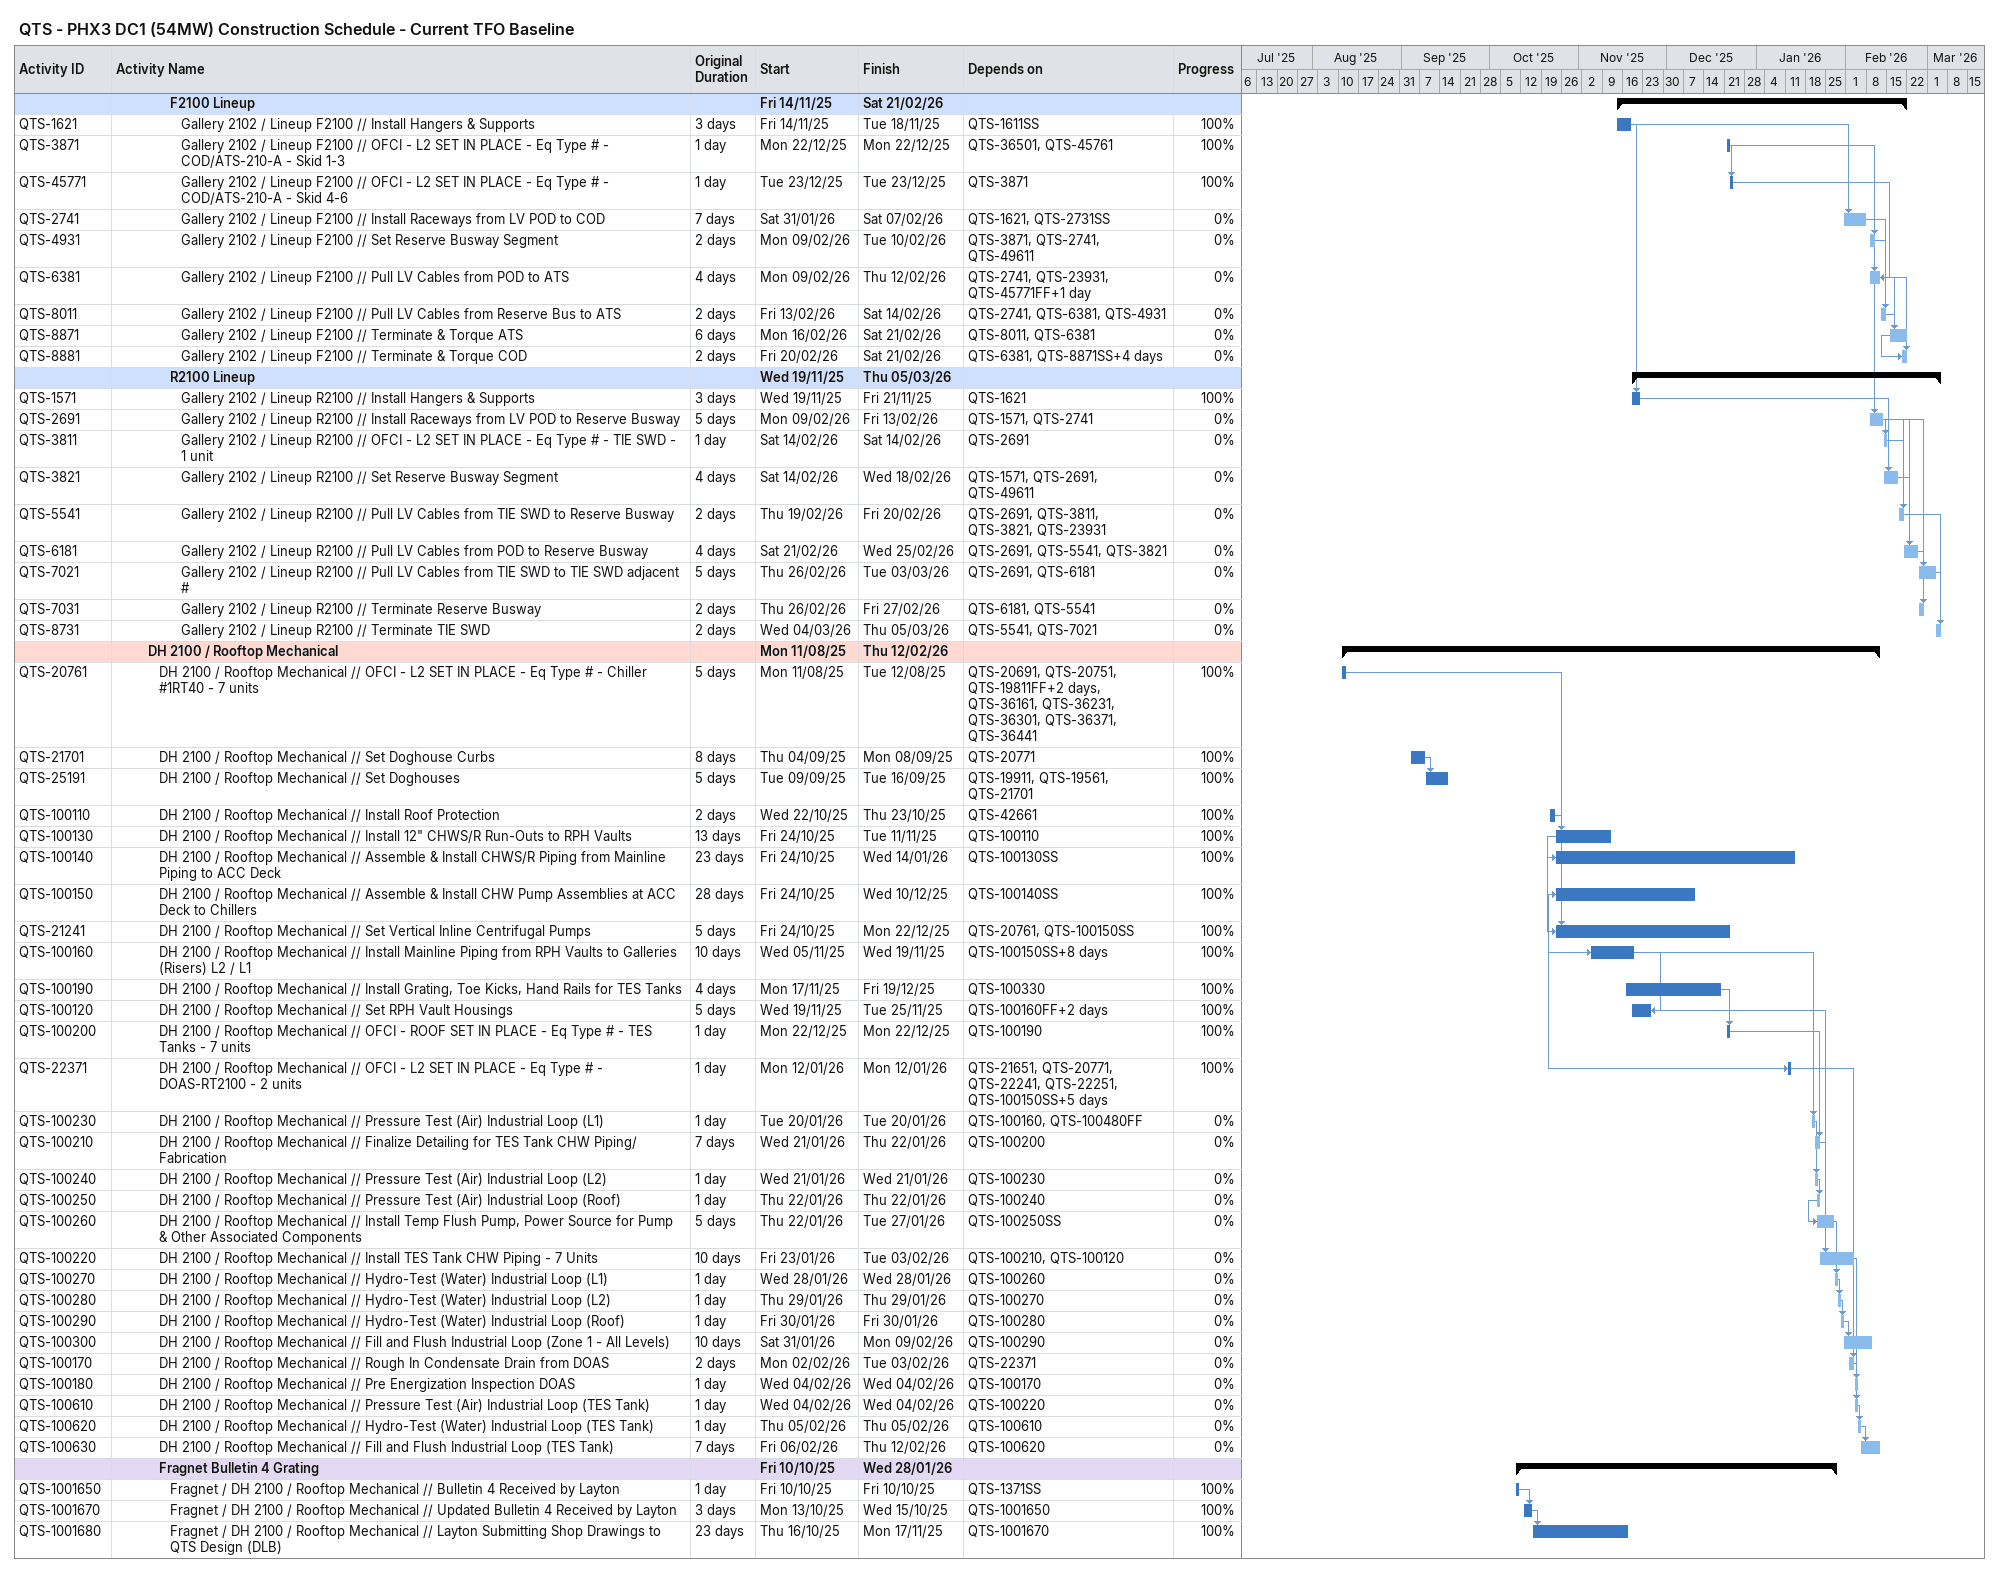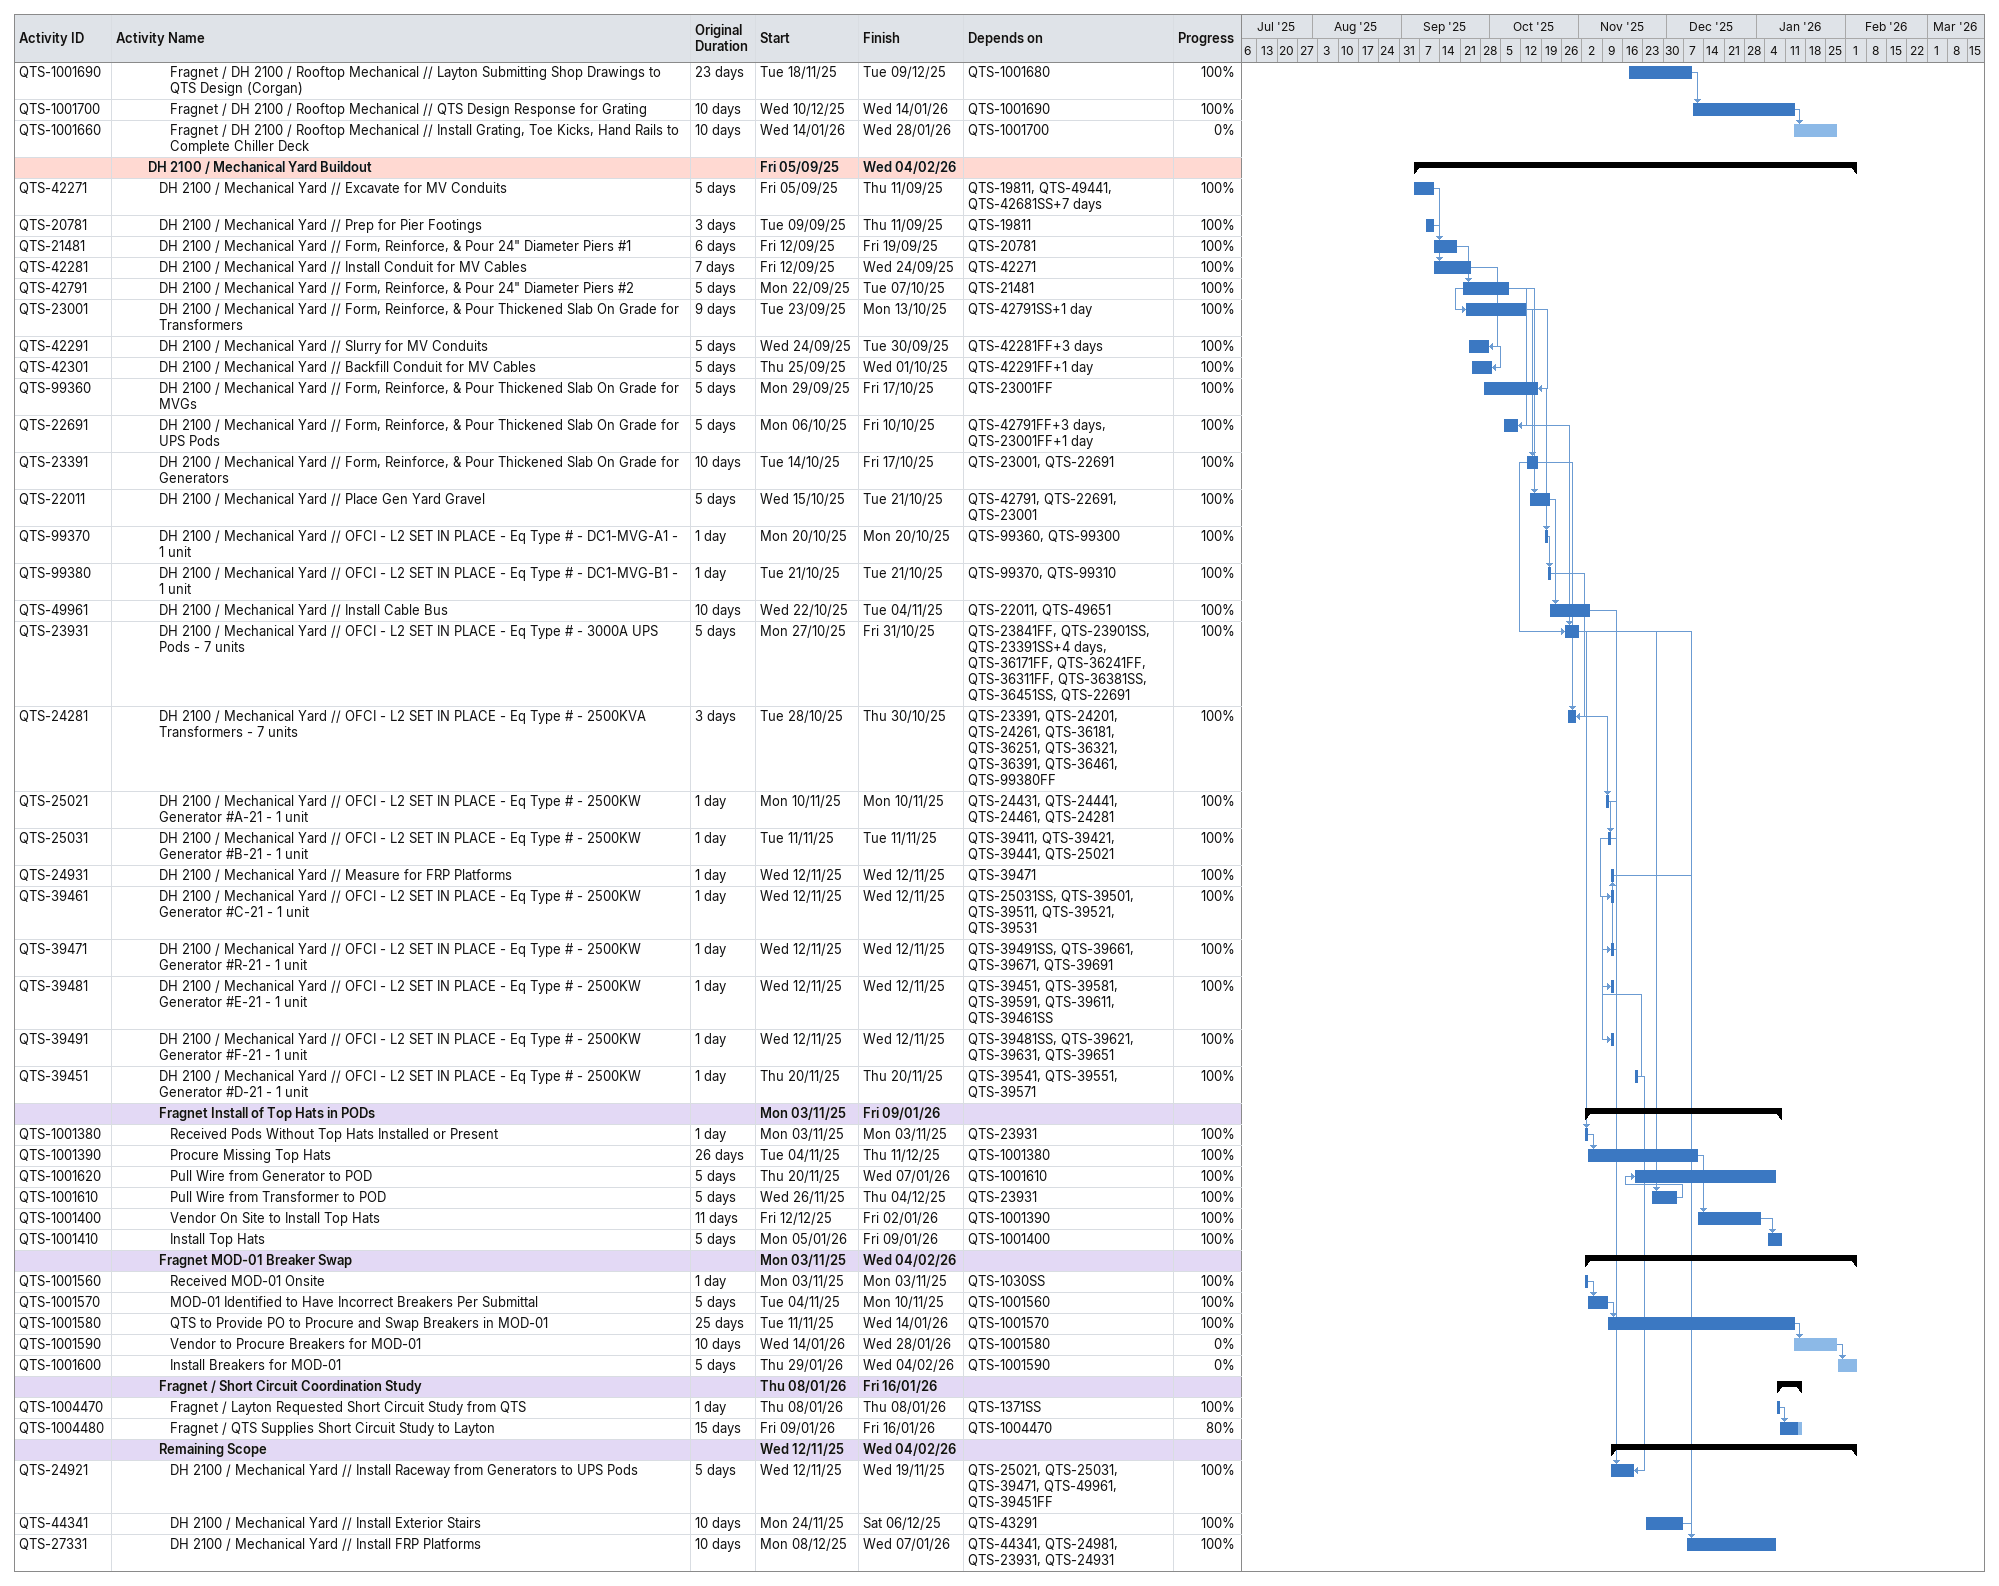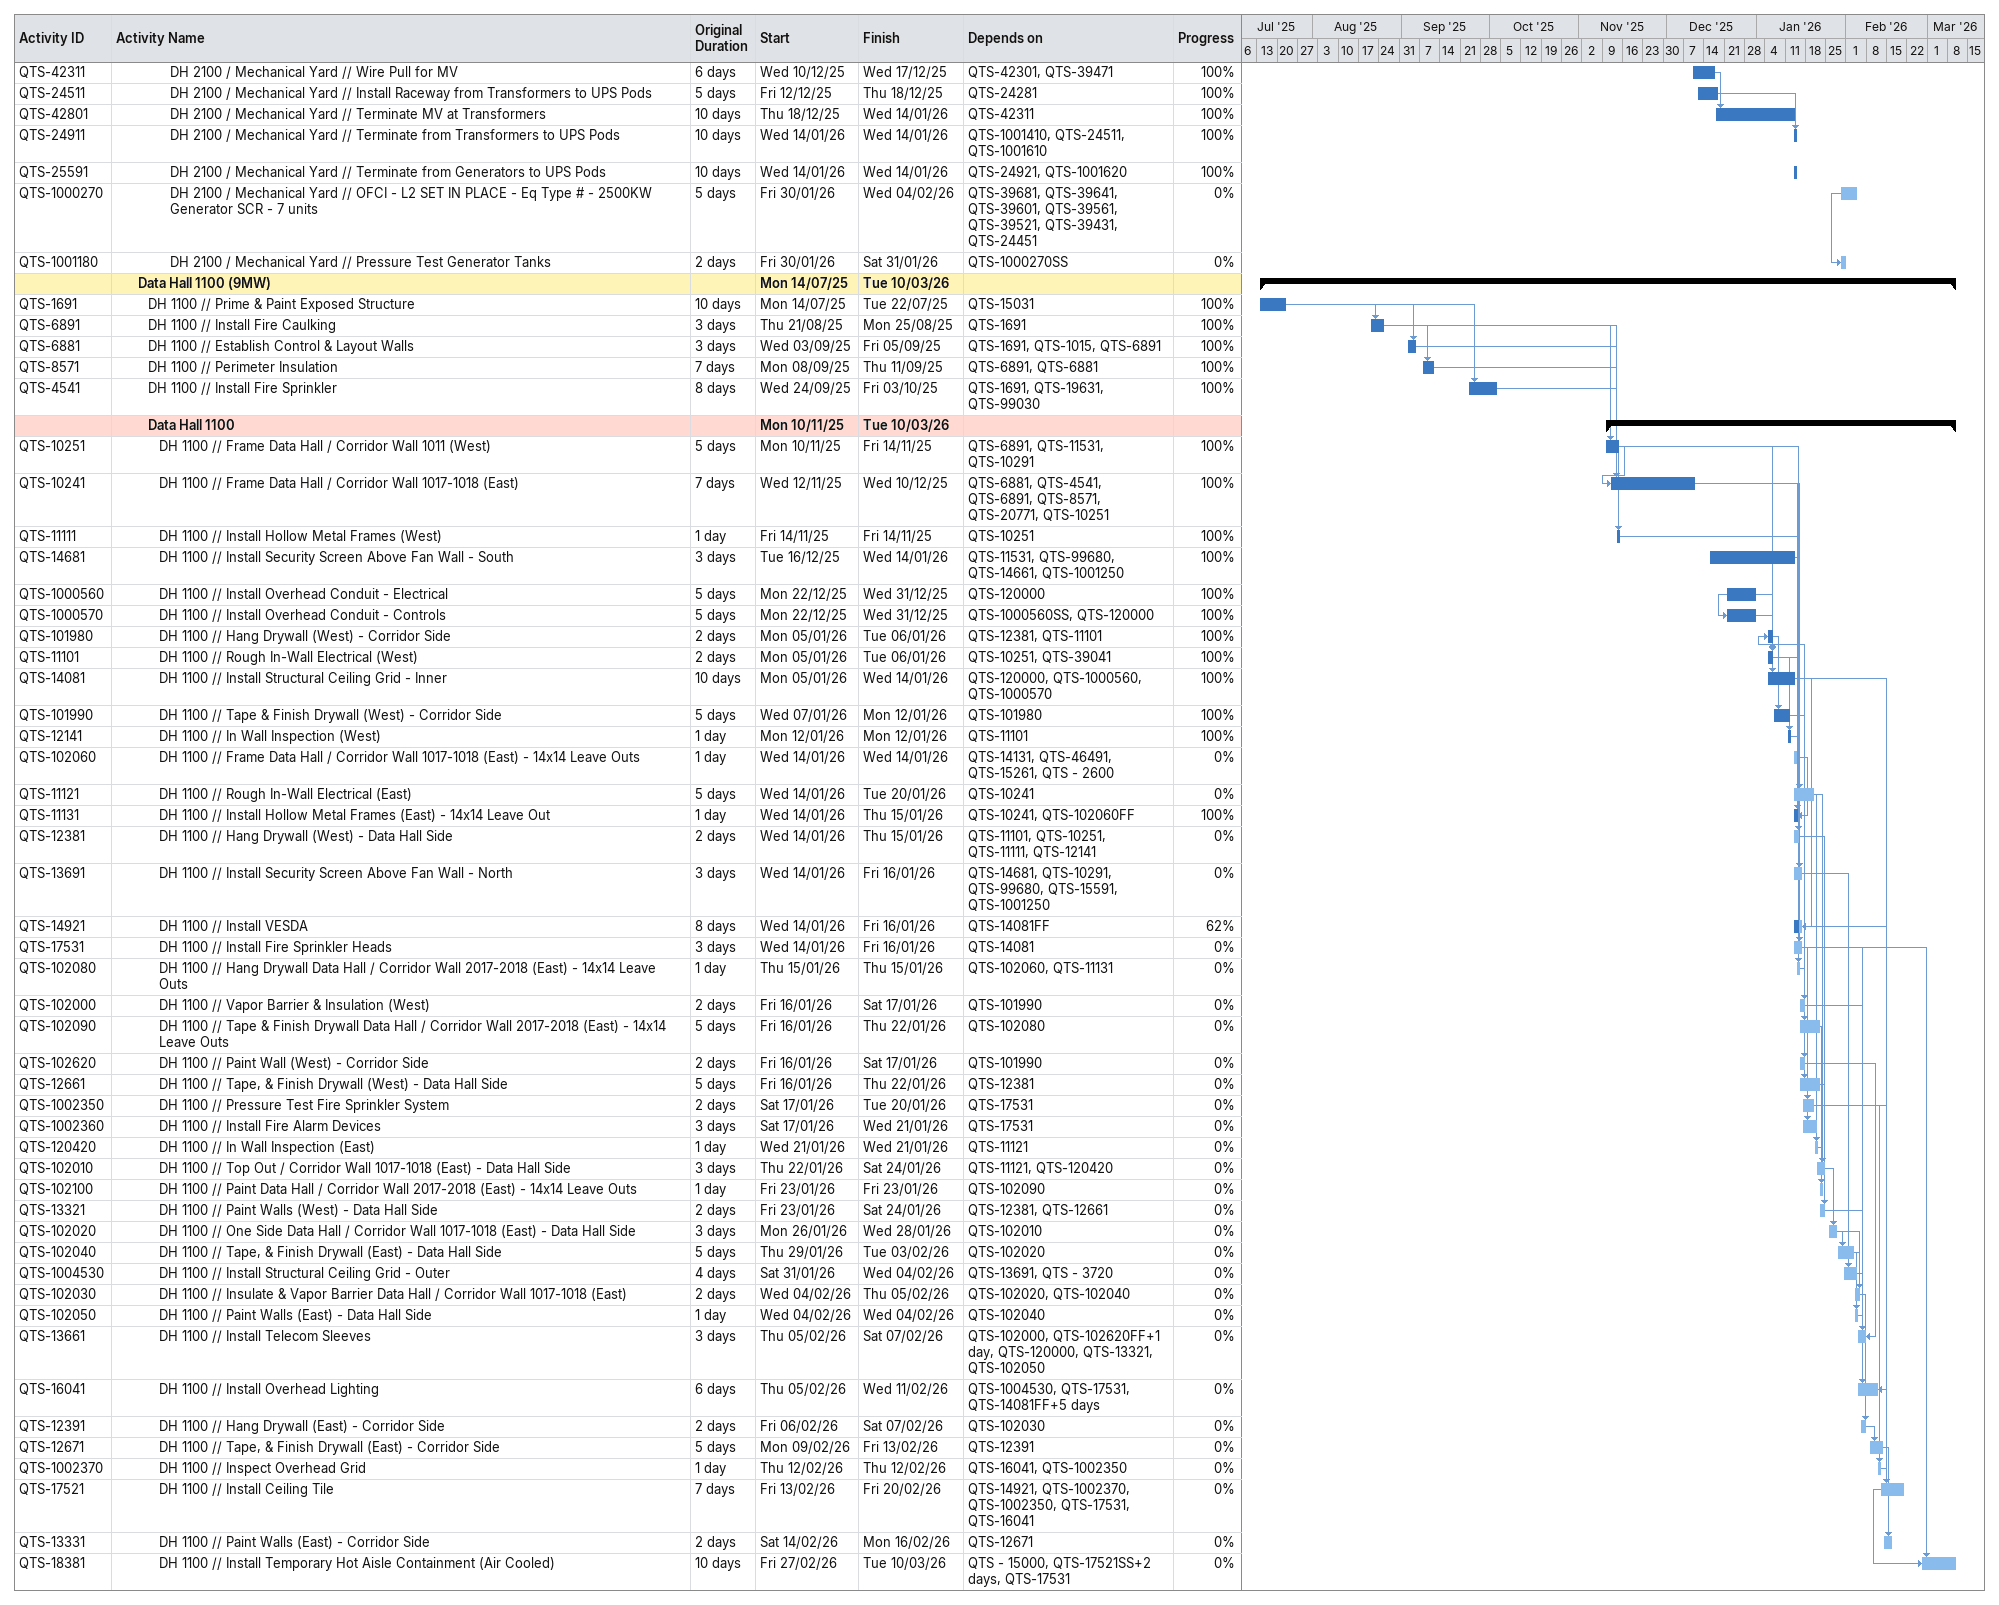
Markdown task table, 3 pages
QTS - PHX3 DC1 (54MW) Construction Schedule - Current TFO Baseline

| ID | Level | Task | Original duration | Start | Finish | Predecessors | % complete |
|---|---|---|---|---|---|---|---|
|  | 6 | **F2100 Lineup** |  | 2025-11-14 | 2026-02-21 |  |  |
| QTS-1621 | 7 | Gallery 2102 / Lineup F2100 // Install Hangers & Supports | 3d | 2025-11-14 | 2025-11-18 | QTS-1611SS | 100 |
| QTS-3871 | 7 | Gallery 2102 / Lineup F2100 // OFCI - L2 SET IN PLACE - Eq Type # - COD/ATS-210-A - Skid 1-3 | 1d | 2025-12-22 | 2025-12-22 | QTS-36501, QTS-45761 | 100 |
| QTS-45771 | 7 | Gallery 2102 / Lineup F2100 // OFCI - L2 SET IN PLACE - Eq Type # - COD/ATS-210-A - Skid 4-6 | 1d | 2025-12-23 | 2025-12-23 | QTS-3871 | 100 |
| QTS-2741 | 7 | Gallery 2102 / Lineup F2100 // Install Raceways from LV POD to COD | 7d | 2026-01-31 | 2026-02-07 | QTS-1621, QTS-2731SS | 0 |
| QTS-4931 | 7 | Gallery 2102 / Lineup F2100 // Set Reserve Busway Segment | 2d | 2026-02-09 | 2026-02-10 | QTS-3871, QTS-2741, QTS-49611 | 0 |
| QTS-6381 | 7 | Gallery 2102 / Lineup F2100 // Pull LV Cables from POD to ATS | 4d | 2026-02-09 | 2026-02-12 | QTS-2741, QTS-23931, QTS-45771FF+1d | 0 |
| QTS-8011 | 7 | Gallery 2102 / Lineup F2100 // Pull LV Cables from Reserve Bus to ATS | 2d | 2026-02-13 | 2026-02-14 | QTS-2741, QTS-6381, QTS-4931 | 0 |
| QTS-8871 | 7 | Gallery 2102 / Lineup F2100 // Terminate & Torque ATS | 6d | 2026-02-16 | 2026-02-21 | QTS-8011, QTS-6381 | 0 |
| QTS-8881 | 7 | Gallery 2102 / Lineup F2100 // Terminate & Torque COD | 2d | 2026-02-20 | 2026-02-21 | QTS-6381, QTS-8871SS+4d | 0 |
|  | 6 | **R2100 Lineup** |  | 2025-11-19 | 2026-03-05 |  |  |
| QTS-1571 | 7 | Gallery 2102 / Lineup R2100 // Install Hangers & Supports | 3d | 2025-11-19 | 2025-11-21 | QTS-1621 | 100 |
| QTS-2691 | 7 | Gallery 2102 / Lineup R2100 // Install Raceways from LV POD to Reserve Busway | 5d | 2026-02-09 | 2026-02-13 | QTS-1571, QTS-2741 | 0 |
| QTS-3811 | 7 | Gallery 2102 / Lineup R2100 // OFCI - L2 SET IN PLACE - Eq Type # - TIE SWD - 1 unit | 1d | 2026-02-14 | 2026-02-14 | QTS-2691 | 0 |
| QTS-3821 | 7 | Gallery 2102 / Lineup R2100 // Set Reserve Busway Segment | 4d | 2026-02-14 | 2026-02-18 | QTS-1571, QTS-2691, QTS-49611 | 0 |
| QTS-5541 | 7 | Gallery 2102 / Lineup R2100 // Pull LV Cables from TIE SWD to Reserve Busway | 2d | 2026-02-19 | 2026-02-20 | QTS-2691, QTS-3811, QTS-3821, QTS-23931 | 0 |
| QTS-6181 | 7 | Gallery 2102 / Lineup R2100 // Pull LV Cables from POD to Reserve Busway | 4d | 2026-02-21 | 2026-02-25 | QTS-2691, QTS-5541, QTS-3821 | 0 |
| QTS-7021 | 7 | Gallery 2102 / Lineup R2100 // Pull LV Cables from TIE SWD to TIE SWD adjacent # | 5d | 2026-02-26 | 2026-03-03 | QTS-2691, QTS-6181 | 0 |
| QTS-7031 | 7 | Gallery 2102 / Lineup R2100 // Terminate Reserve Busway | 2d | 2026-02-26 | 2026-02-27 | QTS-6181, QTS-5541 | 0 |
| QTS-8731 | 7 | Gallery 2102 / Lineup R2100 // Terminate TIE SWD | 2d | 2026-03-04 | 2026-03-05 | QTS-5541, QTS-7021 | 0 |
|  | 4 | **DH 2100 / Rooftop Mechanical** |  | 2025-08-11 | 2026-02-12 |  |  |
| QTS-20761 | 5 | DH 2100 / Rooftop Mechanical // OFCI - L2 SET IN PLACE - Eq Type # - Chiller #1RT40 - 7 units | 5d | 2025-08-11 | 2025-08-12 | QTS-20691, QTS-20751, QTS-19811FF+2d, QTS-36161, QTS-36231, QTS-36301, QTS-36371, QTS-36441 | 100 |
| QTS-21701 | 5 | DH 2100 / Rooftop Mechanical // Set Doghouse Curbs | 8d | 2025-09-04 | 2025-09-08 | QTS-20771 | 100 |
| QTS-25191 | 5 | DH 2100 / Rooftop Mechanical // Set Doghouses | 5d | 2025-09-09 | 2025-09-16 | QTS-19911, QTS-19561, QTS-21701 | 100 |
| QTS-100110 | 5 | DH 2100 / Rooftop Mechanical // Install Roof Protection | 2d | 2025-10-22 | 2025-10-23 | QTS-42661 | 100 |
| QTS-100130 | 5 | DH 2100 / Rooftop Mechanical // Install 12" CHWS/R Run-Outs to RPH Vaults | 13d | 2025-10-24 | 2025-11-11 | QTS-100110 | 100 |
| QTS-100140 | 5 | DH 2100 / Rooftop Mechanical // Assemble & Install CHWS/R Piping from Mainline Piping to ACC Deck | 23d | 2025-10-24 | 2026-01-14 | QTS-100130SS | 100 |
| QTS-100150 | 5 | DH 2100 / Rooftop Mechanical // Assemble & Install CHW Pump Assemblies at ACC Deck to Chillers | 28d | 2025-10-24 | 2025-12-10 | QTS-100140SS | 100 |
| QTS-21241 | 5 | DH 2100 / Rooftop Mechanical // Set Vertical Inline Centrifugal Pumps | 5d | 2025-10-24 | 2025-12-22 | QTS-20761, QTS-100150SS | 100 |
| QTS-100160 | 5 | DH 2100 / Rooftop Mechanical // Install Mainline Piping from RPH Vaults to Galleries (Risers) L2 / L1 | 10d | 2025-11-05 | 2025-11-19 | QTS-100150SS+8d | 100 |
| QTS-100190 | 5 | DH 2100 / Rooftop Mechanical // Install Grating, Toe Kicks, Hand Rails for TES Tanks | 4d | 2025-11-17 | 2025-12-19 | QTS-100330 | 100 |
| QTS-100120 | 5 | DH 2100 / Rooftop Mechanical // Set RPH Vault Housings | 5d | 2025-11-19 | 2025-11-25 | QTS-100160FF+2d | 100 |
| QTS-100200 | 5 | DH 2100 / Rooftop Mechanical // OFCI - ROOF SET IN PLACE - Eq Type # - TES Tanks - 7 units | 1d | 2025-12-22 | 2025-12-22 | QTS-100190 | 100 |
| QTS-22371 | 5 | DH 2100 / Rooftop Mechanical // OFCI - L2 SET IN PLACE - Eq Type # - DOAS-RT2100 - 2 units | 1d | 2026-01-12 | 2026-01-12 | QTS-21651, QTS-20771, QTS-22241, QTS-22251, QTS-100150SS+5d | 100 |
| QTS-100230 | 5 | DH 2100 / Rooftop Mechanical // Pressure Test (Air) Industrial Loop (L1) | 1d | 2026-01-20 | 2026-01-20 | QTS-100160, QTS-100480FF | 0 |
| QTS-100210 | 5 | DH 2100 / Rooftop Mechanical // Finalize Detailing for TES Tank CHW Piping/ Fabrication | 7d | 2026-01-21 | 2026-01-22 | QTS-100200 | 0 |
| QTS-100240 | 5 | DH 2100 / Rooftop Mechanical // Pressure Test (Air) Industrial Loop (L2) | 1d | 2026-01-21 | 2026-01-21 | QTS-100230 | 0 |
| QTS-100250 | 5 | DH 2100 / Rooftop Mechanical // Pressure Test (Air) Industrial Loop (Roof) | 1d | 2026-01-22 | 2026-01-22 | QTS-100240 | 0 |
| QTS-100260 | 5 | DH 2100 / Rooftop Mechanical // Install Temp Flush Pump, Power Source for Pump & Other Associated Components | 5d | 2026-01-22 | 2026-01-27 | QTS-100250SS | 0 |
| QTS-100220 | 5 | DH 2100 / Rooftop Mechanical // Install TES Tank CHW Piping - 7 Units | 10d | 2026-01-23 | 2026-02-03 | QTS-100210, QTS-100120 | 0 |
| QTS-100270 | 5 | DH 2100 / Rooftop Mechanical // Hydro-Test (Water) Industrial Loop (L1) | 1d | 2026-01-28 | 2026-01-28 | QTS-100260 | 0 |
| QTS-100280 | 5 | DH 2100 / Rooftop Mechanical // Hydro-Test (Water) Industrial Loop (L2) | 1d | 2026-01-29 | 2026-01-29 | QTS-100270 | 0 |
| QTS-100290 | 5 | DH 2100 / Rooftop Mechanical // Hydro-Test (Water) Industrial Loop (Roof) | 1d | 2026-01-30 | 2026-01-30 | QTS-100280 | 0 |
| QTS-100300 | 5 | DH 2100 / Rooftop Mechanical // Fill and Flush Industrial Loop (Zone 1 - All Levels) | 10d | 2026-01-31 | 2026-02-09 | QTS-100290 | 0 |
| QTS-100170 | 5 | DH 2100 / Rooftop Mechanical // Rough In Condensate Drain from DOAS | 2d | 2026-02-02 | 2026-02-03 | QTS-22371 | 0 |
| QTS-100180 | 5 | DH 2100 / Rooftop Mechanical // Pre Energization Inspection DOAS | 1d | 2026-02-04 | 2026-02-04 | QTS-100170 | 0 |
| QTS-100610 | 5 | DH 2100 / Rooftop Mechanical // Pressure Test (Air) Industrial Loop (TES Tank) | 1d | 2026-02-04 | 2026-02-04 | QTS-100220 | 0 |
| QTS-100620 | 5 | DH 2100 / Rooftop Mechanical // Hydro-Test (Water) Industrial Loop (TES Tank) | 1d | 2026-02-05 | 2026-02-05 | QTS-100610 | 0 |
| QTS-100630 | 5 | DH 2100 / Rooftop Mechanical // Fill and Flush Industrial Loop (TES Tank) | 7d | 2026-02-06 | 2026-02-12 | QTS-100620 | 0 |
|  | 5 | **Fragnet Bulletin 4 Grating** |  | 2025-10-10 | 2026-01-28 |  |  |
| QTS-1001650 | 6 | Fragnet / DH 2100 / Rooftop Mechanical // Bulletin 4 Received by Layton | 1d | 2025-10-10 | 2025-10-10 | QTS-1371SS | 100 |
| QTS-1001670 | 6 | Fragnet / DH 2100 / Rooftop Mechanical // Updated Bulletin 4 Received by Layton | 3d | 2025-10-13 | 2025-10-15 | QTS-1001650 | 100 |
| QTS-1001680 | 6 | Fragnet / DH 2100 / Rooftop Mechanical // Layton Submitting Shop Drawings to QTS Design (DLB) | 23d | 2025-10-16 | 2025-11-17 | QTS-1001670 | 100 |
| QTS-1001690 | 6 | Fragnet / DH 2100 / Rooftop Mechanical // Layton Submitting Shop Drawings to QTS Design (Corgan) | 23d | 2025-11-18 | 2025-12-09 | QTS-1001680 | 100 |
| QTS-1001700 | 6 | Fragnet / DH 2100 / Rooftop Mechanical // QTS Design Response for Grating | 10d | 2025-12-10 | 2026-01-14 | QTS-1001690 | 100 |
| QTS-1001660 | 6 | Fragnet / DH 2100 / Rooftop Mechanical // Install Grating, Toe Kicks, Hand Rails to Complete Chiller Deck | 10d | 2026-01-14 | 2026-01-28 | QTS-1001700 | 0 |
|  | 4 | **DH 2100 / Mechanical Yard Buildout** |  | 2025-09-05 | 2026-02-04 |  |  |
| QTS-42271 | 5 | DH 2100 / Mechanical Yard // Excavate for MV Conduits | 5d | 2025-09-05 | 2025-09-11 | QTS-19811, QTS-49441, QTS-42681SS+7d | 100 |
| QTS-20781 | 5 | DH 2100 / Mechanical Yard // Prep for Pier Footings | 3d | 2025-09-09 | 2025-09-11 | QTS-19811 | 100 |
| QTS-21481 | 5 | DH 2100 / Mechanical Yard // Form, Reinforce, & Pour 24" Diameter Piers #1 | 6d | 2025-09-12 | 2025-09-19 | QTS-20781 | 100 |
| QTS-42281 | 5 | DH 2100 / Mechanical Yard // Install Conduit for MV Cables | 7d | 2025-09-12 | 2025-09-24 | QTS-42271 | 100 |
| QTS-42791 | 5 | DH 2100 / Mechanical Yard // Form, Reinforce, & Pour 24" Diameter Piers #2 | 5d | 2025-09-22 | 2025-10-07 | QTS-21481 | 100 |
| QTS-23001 | 5 | DH 2100 / Mechanical Yard // Form, Reinforce, & Pour Thickened Slab On Grade for Transformers | 9d | 2025-09-23 | 2025-10-13 | QTS-42791SS+1d | 100 |
| QTS-42291 | 5 | DH 2100 / Mechanical Yard // Slurry for MV Conduits | 5d | 2025-09-24 | 2025-09-30 | QTS-42281FF+3d | 100 |
| QTS-42301 | 5 | DH 2100 / Mechanical Yard // Backfill Conduit for MV Cables | 5d | 2025-09-25 | 2025-10-01 | QTS-42291FF+1d | 100 |
| QTS-99360 | 5 | DH 2100 / Mechanical Yard // Form, Reinforce, & Pour Thickened Slab On Grade for MVGs | 5d | 2025-09-29 | 2025-10-17 | QTS-23001FF | 100 |
| QTS-22691 | 5 | DH 2100 / Mechanical Yard // Form, Reinforce, & Pour Thickened Slab On Grade for UPS Pods | 5d | 2025-10-06 | 2025-10-10 | QTS-42791FF+3d, QTS-23001FF+1d | 100 |
| QTS-23391 | 5 | DH 2100 / Mechanical Yard // Form, Reinforce, & Pour Thickened Slab On Grade for Generators | 10d | 2025-10-14 | 2025-10-17 | QTS-23001, QTS-22691 | 100 |
| QTS-22011 | 5 | DH 2100 / Mechanical Yard // Place Gen Yard Gravel | 5d | 2025-10-15 | 2025-10-21 | QTS-42791, QTS-22691, QTS-23001 | 100 |
| QTS-99370 | 5 | DH 2100 / Mechanical Yard // OFCI - L2 SET IN PLACE - Eq Type # - DC1-MVG-A1 - 1 unit | 1d | 2025-10-20 | 2025-10-20 | QTS-99360, QTS-99300 | 100 |
| QTS-99380 | 5 | DH 2100 / Mechanical Yard // OFCI - L2 SET IN PLACE - Eq Type # - DC1-MVG-B1 - 1 unit | 1d | 2025-10-21 | 2025-10-21 | QTS-99370, QTS-99310 | 100 |
| QTS-49961 | 5 | DH 2100 / Mechanical Yard // Install Cable Bus | 10d | 2025-10-22 | 2025-11-04 | QTS-22011, QTS-49651 | 100 |
| QTS-23931 | 5 | DH 2100 / Mechanical Yard // OFCI - L2 SET IN PLACE - Eq Type # - 3000A UPS Pods - 7 units | 5d | 2025-10-27 | 2025-10-31 | QTS-23841FF, QTS-23901SS, QTS-23391SS+4d, QTS-36171FF, QTS-36241FF, QTS-36311FF, QTS-36381SS, QTS-36451SS, QTS-22691 | 100 |
| QTS-24281 | 5 | DH 2100 / Mechanical Yard // OFCI - L2 SET IN PLACE - Eq Type # - 2500KVA Transformers - 7 units | 3d | 2025-10-28 | 2025-10-30 | QTS-23391, QTS-24201, QTS-24261, QTS-36181, QTS-36251, QTS-36321, QTS-36391, QTS-36461, QTS-99380FF | 100 |
| QTS-25021 | 5 | DH 2100 / Mechanical Yard // OFCI - L2 SET IN PLACE - Eq Type # - 2500KW Generator #A-21 - 1 unit | 1d | 2025-11-10 | 2025-11-10 | QTS-24431, QTS-24441, QTS-24461, QTS-24281 | 100 |
| QTS-25031 | 5 | DH 2100 / Mechanical Yard // OFCI - L2 SET IN PLACE - Eq Type # - 2500KW Generator #B-21 - 1 unit | 1d | 2025-11-11 | 2025-11-11 | QTS-39411, QTS-39421, QTS-39441, QTS-25021 | 100 |
| QTS-24931 | 5 | DH 2100 / Mechanical Yard // Measure for FRP Platforms | 1d | 2025-11-12 | 2025-11-12 | QTS-39471 | 100 |
| QTS-39461 | 5 | DH 2100 / Mechanical Yard // OFCI - L2 SET IN PLACE - Eq Type # - 2500KW Generator #C-21 - 1 unit | 1d | 2025-11-12 | 2025-11-12 | QTS-25031SS, QTS-39501, QTS-39511, QTS-39521, QTS-39531 | 100 |
| QTS-39471 | 5 | DH 2100 / Mechanical Yard // OFCI - L2 SET IN PLACE - Eq Type # - 2500KW Generator #R-21 - 1 unit | 1d | 2025-11-12 | 2025-11-12 | QTS-39491SS, QTS-39661, QTS-39671, QTS-39691 | 100 |
| QTS-39481 | 5 | DH 2100 / Mechanical Yard // OFCI - L2 SET IN PLACE - Eq Type # - 2500KW Generator #E-21 - 1 unit | 1d | 2025-11-12 | 2025-11-12 | QTS-39451, QTS-39581, QTS-39591, QTS-39611, QTS-39461SS | 100 |
| QTS-39491 | 5 | DH 2100 / Mechanical Yard // OFCI - L2 SET IN PLACE - Eq Type # - 2500KW Generator #F-21 - 1 unit | 1d | 2025-11-12 | 2025-11-12 | QTS-39481SS, QTS-39621, QTS-39631, QTS-39651 | 100 |
| QTS-39451 | 5 | DH 2100 / Mechanical Yard // OFCI - L2 SET IN PLACE - Eq Type # - 2500KW Generator #D-21 - 1 unit | 1d | 2025-11-20 | 2025-11-20 | QTS-39541, QTS-39551, QTS-39571 | 100 |
|  | 5 | **Fragnet Install of Top Hats in PODs** |  | 2025-11-03 | 2026-01-09 |  |  |
| QTS-1001380 | 6 | Received Pods Without Top Hats Installed or Present | 1d | 2025-11-03 | 2025-11-03 | QTS-23931 | 100 |
| QTS-1001390 | 6 | Procure Missing Top Hats | 26d | 2025-11-04 | 2025-12-11 | QTS-1001380 | 100 |
| QTS-1001620 | 6 | Pull Wire from Generator to POD | 5d | 2025-11-20 | 2026-01-07 | QTS-1001610 | 100 |
| QTS-1001610 | 6 | Pull Wire from Transformer to POD | 5d | 2025-11-26 | 2025-12-04 | QTS-23931 | 100 |
| QTS-1001400 | 6 | Vendor On Site to Install Top Hats | 11d | 2025-12-12 | 2026-01-02 | QTS-1001390 | 100 |
| QTS-1001410 | 6 | Install Top Hats | 5d | 2026-01-05 | 2026-01-09 | QTS-1001400 | 100 |
|  | 5 | **Fragnet MOD-01 Breaker Swap** |  | 2025-11-03 | 2026-02-04 |  |  |
| QTS-1001560 | 6 | Received MOD-01 Onsite | 1d | 2025-11-03 | 2025-11-03 | QTS-1030SS | 100 |
| QTS-1001570 | 6 | MOD-01 Identified to Have Incorrect Breakers Per Submittal | 5d | 2025-11-04 | 2025-11-10 | QTS-1001560 | 100 |
| QTS-1001580 | 6 | QTS to Provide PO to Procure and Swap Breakers in MOD-01 | 25d | 2025-11-11 | 2026-01-14 | QTS-1001570 | 100 |
| QTS-1001590 | 6 | Vendor to Procure Breakers for MOD-01 | 10d | 2026-01-14 | 2026-01-28 | QTS-1001580 | 0 |
| QTS-1001600 | 6 | Install Breakers for MOD-01 | 5d | 2026-01-29 | 2026-02-04 | QTS-1001590 | 0 |
|  | 5 | **Fragnet / Short Circuit Coordination Study** |  | 2026-01-08 | 2026-01-16 |  |  |
| QTS-1004470 | 6 | Fragnet / Layton Requested Short Circuit Study from QTS | 1d | 2026-01-08 | 2026-01-08 | QTS-1371SS | 100 |
| QTS-1004480 | 6 | Fragnet / QTS Supplies Short Circuit Study to Layton | 15d | 2026-01-09 | 2026-01-16 | QTS-1004470 | 80 |
|  | 5 | **Remaining Scope** |  | 2025-11-12 | 2026-02-04 |  |  |
| QTS-24921 | 6 | DH 2100 / Mechanical Yard // Install Raceway from Generators to UPS Pods | 5d | 2025-11-12 | 2025-11-19 | QTS-25021, QTS-25031, QTS-39471, QTS-49961, QTS-39451FF | 100 |
| QTS-44341 | 6 | DH 2100 / Mechanical Yard // Install Exterior Stairs | 10d | 2025-11-24 | 2025-12-06 | QTS-43291 | 100 |
| QTS-27331 | 6 | DH 2100 / Mechanical Yard // Install FRP Platforms | 10d | 2025-12-08 | 2026-01-07 | QTS-44341, QTS-24981, QTS-23931, QTS-24931 | 100 |
| QTS-42311 | 6 | DH 2100 / Mechanical Yard // Wire Pull for MV | 6d | 2025-12-10 | 2025-12-17 | QTS-42301, QTS-39471 | 100 |
| QTS-24511 | 6 | DH 2100 / Mechanical Yard // Install Raceway from Transformers to UPS Pods | 5d | 2025-12-12 | 2025-12-18 | QTS-24281 | 100 |
| QTS-42801 | 6 | DH 2100 / Mechanical Yard // Terminate MV at Transformers | 10d | 2025-12-18 | 2026-01-14 | QTS-42311 | 100 |
| QTS-24911 | 6 | DH 2100 / Mechanical Yard // Terminate from Transformers to UPS Pods | 10d | 2026-01-14 | 2026-01-14 | QTS-1001410, QTS-24511, QTS-1001610 | 100 |
| QTS-25591 | 6 | DH 2100 / Mechanical Yard // Terminate from Generators to UPS Pods | 10d | 2026-01-14 | 2026-01-14 | QTS-24921, QTS-1001620 | 100 |
| QTS-1000270 | 6 | DH 2100 / Mechanical Yard // OFCI - L2 SET IN PLACE - Eq Type # - 2500KW Generator SCR - 7 units | 5d | 2026-01-30 | 2026-02-04 | QTS-39681, QTS-39641, QTS-39601, QTS-39561, QTS-39521, QTS-39431, QTS-24451 | 0 |
| QTS-1001180 | 6 | DH 2100 / Mechanical Yard // Pressure Test Generator Tanks | 2d | 2026-01-30 | 2026-01-31 | QTS-1000270SS | 0 |
|  | 3 | **Data Hall 1100 (9MW)** |  | 2025-07-14 | 2026-03-10 |  |  |
| QTS-1691 | 4 | DH 1100 // Prime & Paint Exposed Structure | 10d | 2025-07-14 | 2025-07-22 | QTS-15031 | 100 |
| QTS-6891 | 4 | DH 1100 // Install Fire Caulking | 3d | 2025-08-21 | 2025-08-25 | QTS-1691 | 100 |
| QTS-6881 | 4 | DH 1100 // Establish Control & Layout Walls | 3d | 2025-09-03 | 2025-09-05 | QTS-1691, QTS-1015, QTS-6891 | 100 |
| QTS-8571 | 4 | DH 1100 // Perimeter Insulation | 7d | 2025-09-08 | 2025-09-11 | QTS-6891, QTS-6881 | 100 |
| QTS-4541 | 4 | DH 1100 // Install Fire Sprinkler | 8d | 2025-09-24 | 2025-10-03 | QTS-1691, QTS-19631, QTS-99030 | 100 |
|  | 4 | **Data Hall 1100** |  | 2025-11-10 | 2026-03-10 |  |  |
| QTS-10251 | 5 | DH 1100 // Frame Data Hall / Corridor Wall 1011 (West) | 5d | 2025-11-10 | 2025-11-14 | QTS-6891, QTS-11531, QTS-10291 | 100 |
| QTS-10241 | 5 | DH 1100 // Frame Data Hall / Corridor Wall 1017-1018 (East) | 7d | 2025-11-12 | 2025-12-10 | QTS-6881, QTS-4541, QTS-6891, QTS-8571, QTS-20771, QTS-10251 | 100 |
| QTS-11111 | 5 | DH 1100 // Install Hollow Metal Frames (West) | 1d | 2025-11-14 | 2025-11-14 | QTS-10251 | 100 |
| QTS-14681 | 5 | DH 1100 // Install Security Screen Above Fan Wall - South | 3d | 2025-12-16 | 2026-01-14 | QTS-11531, QTS-99680, QTS-14661, QTS-1001250 | 100 |
| QTS-1000560 | 5 | DH 1100 // Install Overhead Conduit - Electrical | 5d | 2025-12-22 | 2025-12-31 | QTS-120000 | 100 |
| QTS-1000570 | 5 | DH 1100 // Install Overhead Conduit - Controls | 5d | 2025-12-22 | 2025-12-31 | QTS-1000560SS, QTS-120000 | 100 |
| QTS-101980 | 5 | DH 1100 // Hang Drywall (West) - Corridor Side | 2d | 2026-01-05 | 2026-01-06 | QTS-12381, QTS-11101 | 100 |
| QTS-11101 | 5 | DH 1100 // Rough In-Wall Electrical (West) | 2d | 2026-01-05 | 2026-01-06 | QTS-10251, QTS-39041 | 100 |
| QTS-14081 | 5 | DH 1100 // Install Structural Ceiling Grid - Inner | 10d | 2026-01-05 | 2026-01-14 | QTS-120000, QTS-1000560, QTS-1000570 | 100 |
| QTS-101990 | 5 | DH 1100 // Tape & Finish Drywall (West) - Corridor Side | 5d | 2026-01-07 | 2026-01-12 | QTS-101980 | 100 |
| QTS-12141 | 5 | DH 1100 // In Wall Inspection (West) | 1d | 2026-01-12 | 2026-01-12 | QTS-11101 | 100 |
| QTS-102060 | 5 | DH 1100 // Frame Data Hall / Corridor Wall 1017-1018 (East) - 14x14 Leave Outs | 1d | 2026-01-14 | 2026-01-14 | QTS-14131, QTS-46491, QTS-15261, QTS - 2600 | 0 |
| QTS-11121 | 5 | DH 1100 // Rough In-Wall Electrical (East) | 5d | 2026-01-14 | 2026-01-20 | QTS-10241 | 0 |
| QTS-11131 | 5 | DH 1100 // Install Hollow Metal Frames (East) - 14x14 Leave Out | 1d | 2026-01-14 | 2026-01-15 | QTS-10241, QTS-102060FF | 100 |
| QTS-12381 | 5 | DH 1100 // Hang Drywall (West) - Data Hall Side | 2d | 2026-01-14 | 2026-01-15 | QTS-11101, QTS-10251, QTS-11111, QTS-12141 | 0 |
| QTS-13691 | 5 | DH 1100 // Install Security Screen Above Fan Wall - North | 3d | 2026-01-14 | 2026-01-16 | QTS-14681, QTS-10291, QTS-99680, QTS-15591, QTS-1001250 | 0 |
| QTS-14921 | 5 | DH 1100 // Install VESDA | 8d | 2026-01-14 | 2026-01-16 | QTS-14081FF | 62 |
| QTS-17531 | 5 | DH 1100 // Install Fire Sprinkler Heads | 3d | 2026-01-14 | 2026-01-16 | QTS-14081 | 0 |
| QTS-102080 | 5 | DH 1100 // Hang Drywall Data Hall / Corridor Wall 2017-2018 (East) - 14x14 Leave Outs | 1d | 2026-01-15 | 2026-01-15 | QTS-102060, QTS-11131 | 0 |
| QTS-102000 | 5 | DH 1100 // Vapor Barrier & Insulation (West) | 2d | 2026-01-16 | 2026-01-17 | QTS-101990 | 0 |
| QTS-102090 | 5 | DH 1100 // Tape & Finish Drywall Data Hall / Corridor Wall 2017-2018 (East) - 14x14 Leave Outs | 5d | 2026-01-16 | 2026-01-22 | QTS-102080 | 0 |
| QTS-102620 | 5 | DH 1100 // Paint Wall (West) - Corridor Side | 2d | 2026-01-16 | 2026-01-17 | QTS-101990 | 0 |
| QTS-12661 | 5 | DH 1100 // Tape, & Finish Drywall (West) - Data Hall Side | 5d | 2026-01-16 | 2026-01-22 | QTS-12381 | 0 |
| QTS-1002350 | 5 | DH 1100 // Pressure Test Fire Sprinkler System | 2d | 2026-01-17 | 2026-01-20 | QTS-17531 | 0 |
| QTS-1002360 | 5 | DH 1100 // Install Fire Alarm Devices | 3d | 2026-01-17 | 2026-01-21 | QTS-17531 | 0 |
| QTS-120420 | 5 | DH 1100 // In Wall Inspection (East) | 1d | 2026-01-21 | 2026-01-21 | QTS-11121 | 0 |
| QTS-102010 | 5 | DH 1100 // Top Out / Corridor Wall 1017-1018 (East) - Data Hall Side | 3d | 2026-01-22 | 2026-01-24 | QTS-11121, QTS-120420 | 0 |
| QTS-102100 | 5 | DH 1100 // Paint Data Hall / Corridor Wall 2017-2018 (East) - 14x14 Leave Outs | 1d | 2026-01-23 | 2026-01-23 | QTS-102090 | 0 |
| QTS-13321 | 5 | DH 1100 // Paint Walls (West) - Data Hall Side | 2d | 2026-01-23 | 2026-01-24 | QTS-12381, QTS-12661 | 0 |
| QTS-102020 | 5 | DH 1100 // One Side Data Hall / Corridor Wall 1017-1018 (East) - Data Hall Side | 3d | 2026-01-26 | 2026-01-28 | QTS-102010 | 0 |
| QTS-102040 | 5 | DH 1100 // Tape, & Finish Drywall (East) - Data Hall Side | 5d | 2026-01-29 | 2026-02-03 | QTS-102020 | 0 |
| QTS-1004530 | 5 | DH 1100 // Install Structural Ceiling Grid - Outer | 4d | 2026-01-31 | 2026-02-04 | QTS-13691, QTS - 3720 | 0 |
| QTS-102030 | 5 | DH 1100 // Insulate & Vapor Barrier Data Hall / Corridor Wall 1017-1018 (East) | 2d | 2026-02-04 | 2026-02-05 | QTS-102020, QTS-102040 | 0 |
| QTS-102050 | 5 | DH 1100 // Paint Walls (East) - Data Hall Side | 1d | 2026-02-04 | 2026-02-04 | QTS-102040 | 0 |
| QTS-13661 | 5 | DH 1100 // Install Telecom Sleeves | 3d | 2026-02-05 | 2026-02-07 | QTS-102000, QTS-102620FF+1d, QTS-120000, QTS-13321, QTS-102050 | 0 |
| QTS-16041 | 5 | DH 1100 // Install Overhead Lighting | 6d | 2026-02-05 | 2026-02-11 | QTS-1004530, QTS-17531, QTS-14081FF+5d | 0 |
| QTS-12391 | 5 | DH 1100 // Hang Drywall (East) - Corridor Side | 2d | 2026-02-06 | 2026-02-07 | QTS-102030 | 0 |
| QTS-12671 | 5 | DH 1100 // Tape, & Finish Drywall (East) - Corridor Side | 5d | 2026-02-09 | 2026-02-13 | QTS-12391 | 0 |
| QTS-1002370 | 5 | DH 1100 // Inspect Overhead Grid | 1d | 2026-02-12 | 2026-02-12 | QTS-16041, QTS-1002350 | 0 |
| QTS-17521 | 5 | DH 1100 // Install Ceiling Tile | 7d | 2026-02-13 | 2026-02-20 | QTS-14921, QTS-1002370, QTS-1002350, QTS-17531, QTS-16041 | 0 |
| QTS-13331 | 5 | DH 1100 // Paint Walls (East) - Corridor Side | 2d | 2026-02-14 | 2026-02-16 | QTS-12671 | 0 |
| QTS-18381 | 5 | DH 1100 // Install Temporary Hot Aisle Containment (Air Cooled) | 10d | 2026-02-27 | 2026-03-10 | QTS - 15000, QTS-17521SS+2d, QTS-17531 | 0 |
